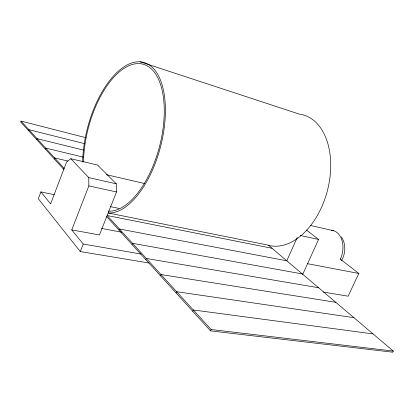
<?xml version="1.0" encoding="UTF-8"?>
<svg xmlns="http://www.w3.org/2000/svg" width="414" height="414" viewBox="0 0 414 414"><rect width="100%" height="100%" fill="white"/><g stroke="black" fill="none" stroke-linecap="round" stroke-linejoin="round"><path stroke-width="0.62" d="M21.036 121.095L20.7 122.011L63.704 169.321L64.092 168.307L21.036 121.095L86.153 137.758M28.519 130.612L28.861 129.68L84.668 143.684M36.701 139.616L37.053 138.664L83.53 150.085M45.276 149.045L45.638 148.072L83.235 157.108M54.172 194.647L40.883 191.905L38.305 198.73L80.275 251.562L149.014 263.019M54.265 158.935L54.643 157.941L67.829 161.036M141.107 254.051L83.235 244.043L71.746 229.905L88.865 185.891L88.762 177.616L70.815 158.717L66.582 161.977L50.617 203.895L40.883 191.905M80.275 251.562L83.235 244.043M70.815 158.717L97.544 165.046L116.293 183.826L116.51 191.946L99.448 234.95L71.746 229.905M119.004 230.158L119.465 229.014L286.793 260.784M132.014 244.472L132.496 243.303L302.292 273.923M145.816 259.656L146.313 258.455L318.594 287.746M160.482 275.791L160.999 274.554L335.775 302.308M176.095 292.962L176.628 291.694L353.892 317.667M192.743 311.281L193.307 309.977L373.04 333.896M268.174 245L393.3 351.072L392.751 352.2L210.545 330.869L211.135 329.523L107.159 215.523L272.05 248.286M286.752 260.887L297.288 237.408M302.515 274.777L318.583 239.432L306.324 229.956M340.049 258.89L358.809 273.463L348.133 296.201L323.355 292.072M341.327 260.867C345.742 253.772 346.114 244.022 341.472 236.917M211.135 329.523L393.3 351.072M101.44 228.404L121.747 232.213M307.561 263.682L358.809 273.463M108.944 213.132L266.663 244.814A67.498 43.165 -75.2 0 0 327.676 189.591A67.498 43.165 -75.2 0 0 299.25 114.093L140.175 61.8M110.233 206.602L119.077 208.428M300.181 235.457L318.583 239.432M88.865 185.891L116.51 191.946M88.762 177.616L116.293 183.826M310.277 225.433L333.441 230.701M106.326 174.687L144.765 183.562M106.714 216.641L210.545 330.869M83.509 162.034A75.669 36.768 -75.4 0 1 129.877 65.319A75.669 36.768 -75.4 0 1 162.805 130.301A75.669 36.768 -75.4 0 1 108.39 211.135M82.64 161.998A77.558 37.69 -75.4 0 1 130.436 63.44A77.558 37.69 -75.4 0 1 163.856 130.477A77.558 37.69 -75.4 0 1 108.064 213.003M331.666 230.381A19.944 13.812 -79 0 1 340.375 259.143"/></g></svg>
